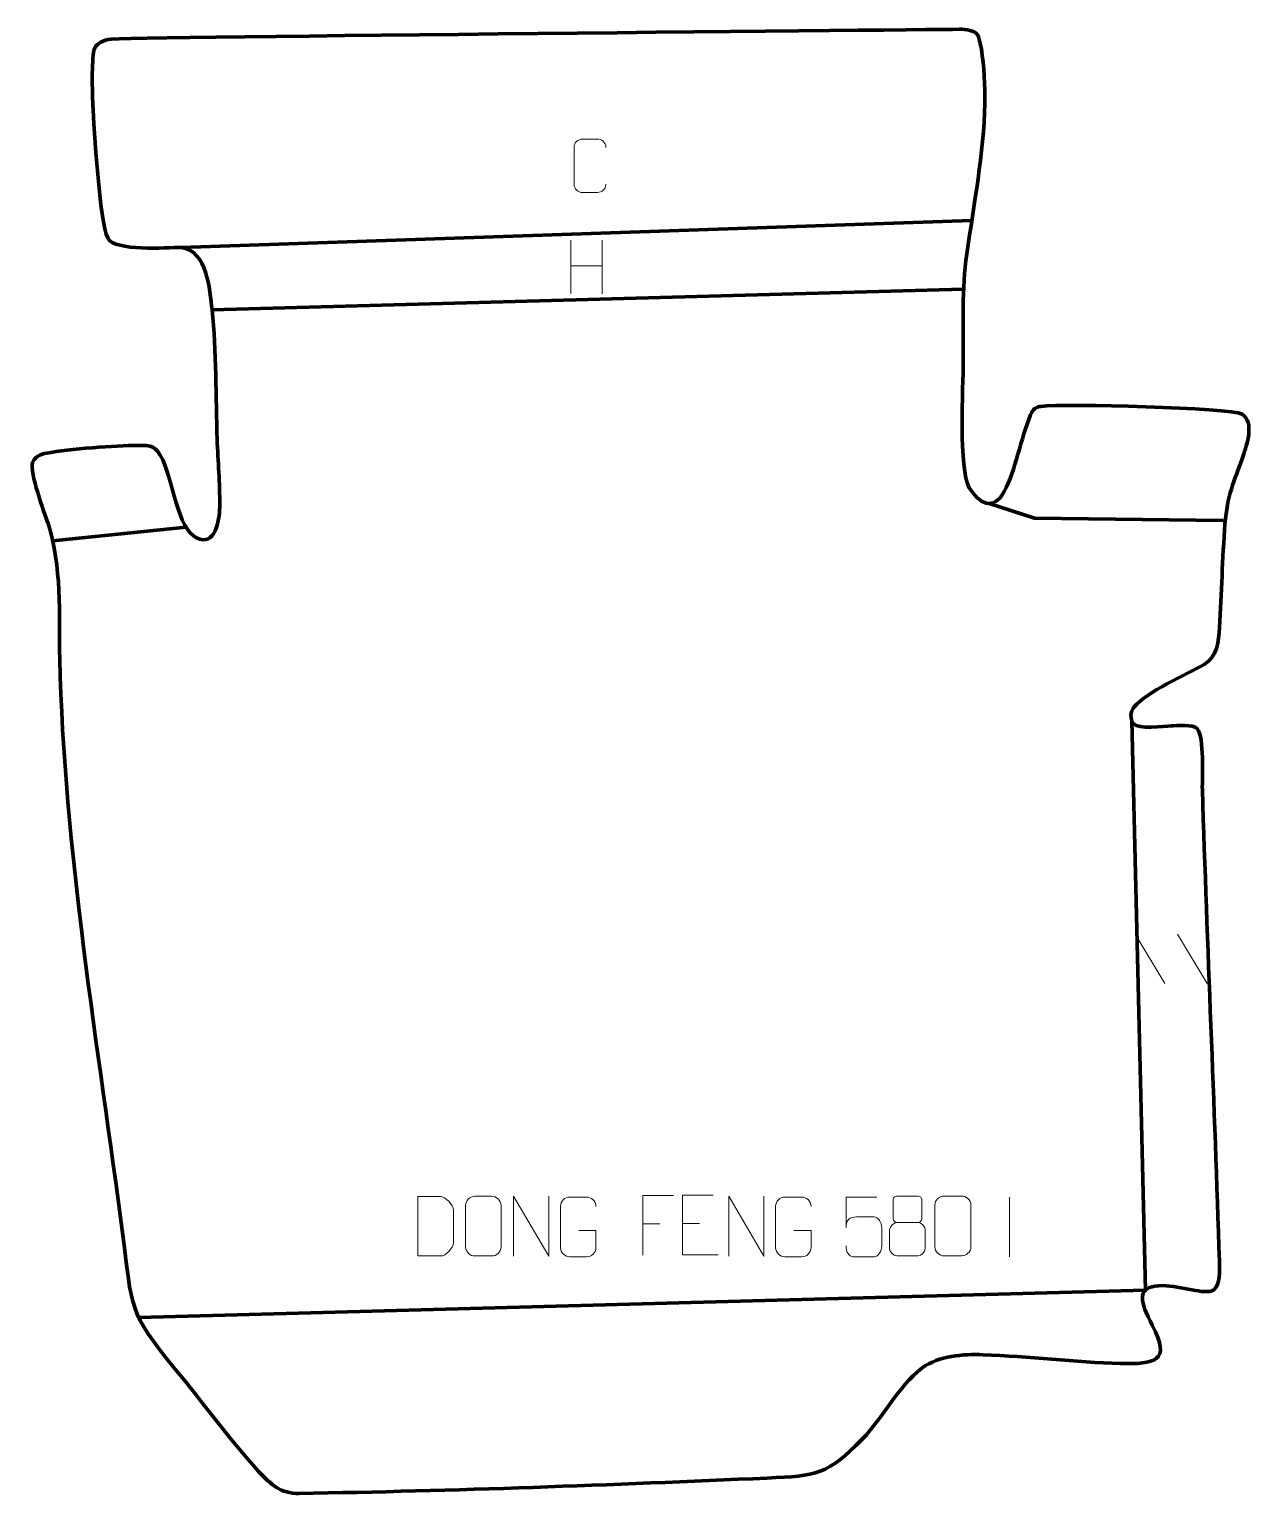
# Model space of a CAD drawing. Header units: millimetres. Extents: x -240 to 273, y -306 to 306.
import ezdxf

# ---------------------------------------------------------------- set-up
doc = ezdxf.new("R2010")
doc.units = ezdxf.units.MM
doc.header["$MEASUREMENT"] = 0
doc.layers.add('layer 2', color=7, linetype='Continuous')
doc.layers.add('layer 3', color=7, linetype='Continuous')

msp = doc.modelspace()

# ---------------------------------------------------------------- linework, layer by layer
at = {"layer": 'layer 2', "color": 140, "lineweight": 158}
for points in [[(154.2407, 226.3252), (154.2407, 226.3252), (-176.4561, 215.0409), (-176.4561, 215.0409)], [(150.8462, 197.6243), (150.8462, 197.6243), (-163.5545, 189.0287), (-163.5545, 189.0287)], [(-174.3808, 98.0129), (-174.3808, 98.0129), (-230.1895, 92.325), (-230.1895, 92.325)]]:
    msp.add_open_spline(points, degree=3, dxfattribs=at)
for points in [[(259.4761, 100.8223), (259.4761, 100.8223), (180.5208, 101.8876), (180.5208, 101.8876), (180.5208, 101.8876), (180.5208, 101.8876), (161.4767, 108.0284), (161.4767, 108.0284)], [(-194.2366, -232.4328), (-194.2366, -232.4328), (226.8543, -220.9953), (226.8543, -220.9953), (226.8543, -220.9953), (226.8543, -220.9953), (221.2644, 17.0362), (221.2644, 17.0362)]]:
    msp.add_open_spline(points, degree=3, knots=[0, 0, 0, 0, 0.33333333, 0.33333333, 0.33333333, 0.33333333, 1, 1, 1, 1], dxfattribs=at)
at = {"layer": 'layer 3', "color": 242, "lineweight": 158}
msp.add_open_spline([(150.0957, 306.282), (156.7427, 305.5652), (157.027, 305.2247), (158.2511, 297.9501), (158.2511, 297.9501), (159.4013, 291.1145), (159.8531, 282.2646), (159.7226, 275.287), (159.7226, 275.287), (159.1979, 254.2294), (155.1713, 233.1663), (152.145, 212.3501), (152.145, 212.3501), (150.0516, 197.7056), (150.699, 182.2029), (150.6995, 167.3563), (150.6995, 167.3563), (150.5981, 156.8321), (148.7023, 122.1055), (153.2237, 114.5685), (153.2237, 114.5685), (157.1257, 108.0639), (163.3138, 104.5725), (167.8237, 112.9934), (167.8237, 112.9934), (172.5436, 121.8064), (174.7841, 135.1944), (178.7987, 145.015), (178.7987, 145.015), (179.8471, 147.5796), (181.1887, 148.3556), (183.1671, 148.6105), (183.1671, 148.6105), (192.7587, 149.8466), (262.5272, 147.9413), (267.3462, 145.3778), (267.3462, 145.3778), (272.6089, 141.8514), (269.3569, 132.6413), (267.7361, 127.8517), (267.7361, 127.8517), (263.9107, 116.9217), (261.0834, 111.3472), (260.1694, 99.4221), (260.1694, 99.4221), (259.0851, 84.8763), (258.7183, 70.5912), (257.8946, 56.1007), (257.8946, 56.1007), (257.5642, 50.2893), (256.8451, 43.8885), (251.5122, 40.6654), (251.5122, 40.6654), (243.8479, 36.4318), (227.3465, 29.189), (222.2003, 22.9323), (222.2003, 22.9323), (220.4885, 20.8511), (220.3424, 17.9396), (221.9628, 15.8531), (221.9628, 15.8531), (223.7854, 13.5067), (234.7605, 14.7983), (237.6178, 14.946), (237.6178, 14.946), (240.0063, 15.0694), (246.7334, 15.7398), (248.5652, 13.8227), (248.5652, 13.8227), (251.567, 10.0081), (250.5908, -6.1838), (250.6962, -11.5979), (250.6962, -11.5979), (252.7842, -77.4017), (255.7714, -143.2056), (257.822, -209.0419), (257.822, -209.0419), (257.929, -212.4771), (258.5094, -220.905), (253.8093, -221.5283), (253.8093, -221.5283), (248.3231, -222.256), (238.8299, -218.1032), (230.9411, -219.2924), (230.9411, -219.2924), (223.612, -220.3976), (224.4914, -225.7926), (229.7501, -235.6655), (229.7501, -235.6655), (237.8527, -250.8778), (230.7184, -251.9701), (216.4493, -251.6326), (216.4493, -251.6326), (197.3697, -251.1814), (178.0971, -248.6666), (158.9308, -247.9588), (158.9308, -247.9588), (150.5749, -247.6504), (140.5198, -248.4362), (133.5269, -253.4014), (133.5269, -253.4014), (123.0028, -261.7219), (117.7989, -273.5803), (108.4311, -283.2561), (108.4311, -283.2561), (93.7957, -298.2994), (89.53, -298.6509), (68.6937, -299.5571), (68.6937, -299.5571), (4.1232, -302.3651), (-62.7068, -304.9741), (-127.1082, -305.9796), (-127.1082, -305.9796), (-134.9355, -306.1018), (-138.9381, -302.2285), (-144.0988, -296.7489), (-144.0988, -296.7489), (-156.3522, -283.2939), (-167.3748, -267.9632), (-179.0761, -253.8481), (-179.0761, -253.8481), (-198.933, -229.8427), (-196.8874, -228.3385), (-200.8588, -197.9821), (-200.8588, -197.9821), (-211.1717, -119.6952), (-225.5355, -35.6545), (-227.2652, 43.0734), (-227.2652, 43.0734), (-227.6104, 61.6135), (-226.3222, 81.8015), (-232.1762, 99.5775), (-232.1762, 99.5775), (-233.7318, 104.301), (-240.016, 120.9456), (-238.6107, 125.1101), (-238.6107, 125.1101), (-237.8123, 127.4763), (-235.4681, 128.5513), (-232.7126, 129.0622), (-232.7126, 129.0622), (-223.6424, 130.744), (-203.398, 132.2105), (-194.8853, 132.2993), (-194.8853, 132.2993), (-188.7621, 132.3165), (-187.1227, 132.1465), (-184.1929, 126.2136), (-184.1929, 126.2136), (-179.9829, 117.6884), (-178.0051, 97.5633), (-170.0808, 93.608), (-170.0808, 93.608), (-170.0808, 93.608), (-168.6483, 93.054), (-168.6483, 93.054), (-168.6483, 93.054), (-161.3764, 91.0483), (-160.4006, 102.6715), (-160.3281, 107.3164), (-160.3281, 107.3164), (-160.25, 116.1437), (-161.1292, 125.7498), (-161.4283, 134.7262), (-161.4283, 134.7262), (-161.9872, 152.2649), (-161.7049, 171.7562), (-163.5545, 189.0287), (-163.5545, 189.0287), (-164.4525, 197.4555), (-165.6236, 213.7309), (-176.4561, 215.0409), (-176.4561, 215.0409), (-182.5341, 215.0847), (-204.2934, 213.1981), (-207.2244, 219.0174), (-207.2244, 219.0174), (-210.4609, 225.4433), (-213.032, 265.1365), (-213.4204, 274.6779), (-213.4204, 274.6779), (-213.6385, 280.7043), (-214.0573, 292.0314), (-212.8785, 297.8301), (-212.8785, 297.8301), (-212.4373, 299.8042), (-210.1238, 301.1405), (-207.001, 302.057), (-207.001, 302.057), (-203.8782, 302.9735), (150.0957, 306.282), (150.0957, 306.282)], degree=3, knots=[0, 0, 0, 0, 0.02040816, 0.02040816, 0.02040816, 0.02040816, 0.04081633, 0.04081633, 0.04081633, 0.04081633, 0.06122449, 0.06122449, 0.06122449, 0.06122449, 0.08163265, 0.08163265, 0.08163265, 0.08163265, 0.10204082, 0.10204082, 0.10204082, 0.10204082, 0.12244898, 0.12244898, 0.12244898, 0.12244898, 0.14285714, 0.14285714, 0.14285714, 0.14285714, 0.16326531, 0.16326531, 0.16326531, 0.16326531, 0.18367347, 0.18367347, 0.18367347, 0.18367347, 0.20408163, 0.20408163, 0.20408163, 0.20408163, 0.2244898, 0.2244898, 0.2244898, 0.2244898, 0.24489796, 0.24489796, 0.24489796, 0.24489796, 0.26530612, 0.26530612, 0.26530612, 0.26530612, 0.28571429, 0.28571429, 0.28571429, 0.28571429, 0.30612245, 0.30612245, 0.30612245, 0.30612245, 0.32653061, 0.32653061, 0.32653061, 0.32653061, 0.34693878, 0.34693878, 0.34693878, 0.34693878, 0.36734694, 0.36734694, 0.36734694, 0.36734694, 0.3877551, 0.3877551, 0.3877551, 0.3877551, 0.40816327, 0.40816327, 0.40816327, 0.40816327, 0.42857143, 0.42857143, 0.42857143, 0.42857143, 0.44897959, 0.44897959, 0.44897959, 0.44897959, 0.46938776, 0.46938776, 0.46938776, 0.46938776, 0.48979592, 0.48979592, 0.48979592, 0.48979592, 0.51020408, 0.51020408, 0.51020408, 0.51020408, 0.53061224, 0.53061224, 0.53061224, 0.53061224, 0.55102041, 0.55102041, 0.55102041, 0.55102041, 0.57142857, 0.57142857, 0.57142857, 0.57142857, 0.59183673, 0.59183673, 0.59183673, 0.59183673, 0.6122449, 0.6122449, 0.6122449, 0.6122449, 0.63265306, 0.63265306, 0.63265306, 0.63265306, 0.65306122, 0.65306122, 0.65306122, 0.65306122, 0.67346939, 0.67346939, 0.67346939, 0.67346939, 0.69387755, 0.69387755, 0.69387755, 0.69387755, 0.71428571, 0.71428571, 0.71428571, 0.71428571, 0.73469388, 0.73469388, 0.73469388, 0.73469388, 0.75510204, 0.75510204, 0.75510204, 0.75510204, 0.7755102, 0.7755102, 0.7755102, 0.7755102, 0.79591837, 0.79591837, 0.79591837, 0.79591837, 0.81632653, 0.81632653, 0.81632653, 0.81632653, 0.83673469, 0.83673469, 0.83673469, 0.83673469, 0.85714286, 0.85714286, 0.85714286, 0.85714286, 0.87755102, 0.87755102, 0.87755102, 0.87755102, 0.89795918, 0.89795918, 0.89795918, 0.89795918, 0.91836735, 0.91836735, 0.91836735, 0.91836735, 0.93877551, 0.93877551, 0.93877551, 0.93877551, 0.95918367, 0.95918367, 0.95918367, 0.95918367, 1, 1, 1, 1], dxfattribs=at)
at = {"layer": 'layer 3', "color": 250, "lineweight": 9}
for points, knots in [([(1.1866, 241.4534), (1.0614, 239.3724), (-0.4408, 238.0472), (-2.3645, 238.0375), (-2.3645, 238.0375), (-4.4531, 238.0378), (-6.5417, 238.0378), (-8.63, 238.0375), (-8.63, 238.0375), (-10.3542, 237.9431), (-12.1206, 239.631), (-12.1106, 241.4378), (-12.1106, 241.4378), (-12.1102, 246.606), (-12.1102, 251.7737), (-12.1106, 256.9411), (-12.1106, 256.9411), (-12.1068, 258.8562), (-10.5423, 260.3961), (-8.6144, 260.384), (-8.6144, 260.384), (-6.5314, 260.384), (-4.4479, 260.384), (-2.3645, 260.384), (-2.3645, 260.384), (-0.621, 260.4158), (1.1627, 259.0799), (1.1866, 256.8965)], [0, 0, 0, 0, 0.125, 0.125, 0.125, 0.125, 0.25, 0.25, 0.25, 0.25, 0.375, 0.375, 0.375, 0.375, 0.5, 0.5, 0.5, 0.5, 0.625, 0.625, 0.625, 0.625, 0.75, 0.75, 0.75, 0.75, 1, 1, 1, 1]), ([(-77.4561, -206.671), (-75.1243, -206.6706), (-70.1741, -206.6946), (-67.8426, -206.6949), (-67.8426, -206.6949), (-65.9176, -206.8003), (-62.599, -203.2587), (-62.6102, -201.2414), (-62.6102, -201.2414), (-62.6106, -195.4713), (-62.6106, -193.3016), (-62.6102, -187.5323), (-62.6102, -187.5323), (-62.6145, -185.3942), (-65.989, -181.7341), (-68.1414, -181.7476), (-68.1414, -181.7476), (-70.4671, -181.7476), (-75.1914, -181.7476), (-77.5175, -181.7476), (-77.5175, -181.7476), (-77.5171, -187.4945), (-77.4558, -200.9237), (-77.4561, -206.671)], [0, 0, 0, 0, 0.14285714, 0.14285714, 0.14285714, 0.14285714, 0.28571429, 0.28571429, 0.28571429, 0.28571429, 0.42857143, 0.42857143, 0.42857143, 0.42857143, 0.57142857, 0.57142857, 0.57142857, 0.57142857, 0.71428571, 0.71428571, 0.71428571, 0.71428571, 1, 1, 1, 1]), ([(-53.5834, -181.7459), (-51.2577, -181.7459), (-48.9316, -181.7459), (-46.6055, -181.7459), (-46.6055, -181.7459), (-44.6589, -181.7103), (-42.6675, -183.2019), (-42.6408, -185.6395), (-42.6408, -185.6395), (-42.6412, -191.3864), (-42.6412, -197.1337), (-42.6408, -202.8814), (-42.6408, -202.8814), (-42.7806, -205.2048), (-44.4578, -206.6844), (-46.6055, -206.6952), (-46.6055, -206.6952), (-48.9374, -206.6948), (-51.2693, -206.6948), (-53.6008, -206.6952), (-53.6008, -206.6952), (-55.5258, -206.8006), (-57.4979, -204.9161), (-57.4867, -202.8988), (-57.4867, -202.8988), (-57.4864, -197.1287), (-57.4864, -191.359), (-57.4867, -185.5897), (-57.4867, -185.5897), (-57.4825, -183.4516), (-55.7358, -181.7324), (-53.5834, -181.7459)], [0, 0, 0, 0, 0.11111111, 0.11111111, 0.11111111, 0.11111111, 0.22222222, 0.22222222, 0.22222222, 0.22222222, 0.33333333, 0.33333333, 0.33333333, 0.33333333, 0.44444444, 0.44444444, 0.44444444, 0.44444444, 0.55555556, 0.55555556, 0.55555556, 0.55555556, 0.66666667, 0.66666667, 0.66666667, 0.66666667, 0.77777778, 0.77777778, 0.77777778, 0.77777778, 1, 1, 1, 1]), ([(-37.3912, -206.6991), (-37.3912, -206.6991), (-37.3912, -181.7456), (-37.3912, -181.7456), (-37.3912, -181.7456), (-37.3912, -181.7456), (-22.7364, -206.6991), (-22.7364, -206.6991), (-22.7364, -206.6991), (-22.7364, -206.6991), (-22.7364, -181.7456), (-22.7364, -181.7456)], [0, 0, 0, 0, 0.25, 0.25, 0.25, 0.25, 0.5, 0.5, 0.5, 0.5, 1, 1, 1, 1]), ([(-10.1279, -196.0417), (-10.1279, -196.0417), (-2.9598, -196.0417), (-2.9598, -196.0417), (-2.9598, -196.0417), (-2.9598, -196.0417), (-2.9598, -203.2098), (-2.9598, -203.2098), (-2.9598, -203.2098), (-3.0995, -205.5332), (-4.7767, -207.0128), (-6.9245, -207.0236), (-6.9245, -207.0236), (-9.2563, -207.0232), (-11.5883, -207.0232), (-13.9198, -207.0236), (-13.9198, -207.0236), (-15.8447, -207.129), (-17.8169, -205.2445), (-17.8057, -203.2272), (-17.8057, -203.2272), (-17.8053, -197.4571), (-17.8053, -191.6874), (-17.8057, -185.9181), (-17.8057, -185.9181), (-17.8015, -183.78), (-16.0547, -182.0608), (-13.9024, -182.0742), (-13.9024, -182.0742), (-11.5767, -182.0742), (-9.2506, -182.0742), (-6.9245, -182.0742), (-6.9245, -182.0742), (-4.9778, -182.0388), (-2.9864, -183.5303), (-2.9598, -185.968)], [0, 0, 0, 0, 0.1, 0.1, 0.1, 0.1, 0.2, 0.2, 0.2, 0.2, 0.3, 0.3, 0.3, 0.3, 0.4, 0.4, 0.4, 0.4, 0.5, 0.5, 0.5, 0.5, 0.6, 0.6, 0.6, 0.6, 0.7, 0.7, 0.7, 0.7, 0.8, 0.8, 0.8, 0.8, 1, 1, 1, 1]), ([(29.5074, -181.401), (29.5074, -181.401), (16.6334, -181.401), (16.6334, -181.401), (16.6334, -181.401), (16.6334, -181.401), (16.6334, -206.3546), (16.6334, -206.3546)], [0, 0, 0, 0, 0.33333333, 0.33333333, 0.33333333, 0.33333333, 1, 1, 1, 1]), ([(46.1046, -181.2951), (46.1046, -181.2951), (33.2307, -181.2951), (33.2307, -181.2951), (33.2307, -181.2951), (33.2307, -181.2951), (33.2307, -206.2487), (33.2307, -206.2487), (33.2307, -206.2487), (33.2307, -206.2487), (48.0965, -206.2487), (48.0965, -206.2487)], [0, 0, 0, 0, 0.25, 0.25, 0.25, 0.25, 0.5, 0.5, 0.5, 0.5, 1, 1, 1, 1]), ([(52.6088, -206.6991), (52.6088, -206.6991), (52.6088, -181.7456), (52.6088, -181.7456), (52.6088, -181.7456), (52.6088, -181.7456), (67.2636, -206.6991), (67.2636, -206.6991), (67.2636, -206.6991), (67.2636, -206.6991), (67.2636, -181.7456), (67.2636, -181.7456)], [0, 0, 0, 0, 0.25, 0.25, 0.25, 0.25, 0.5, 0.5, 0.5, 0.5, 1, 1, 1, 1]), ([(79.8721, -196.0417), (79.8721, -196.0417), (87.0402, -196.0417), (87.0402, -196.0417), (87.0402, -196.0417), (87.0402, -196.0417), (87.0402, -203.2098), (87.0402, -203.2098), (87.0402, -203.2098), (86.9005, -205.5332), (85.2233, -207.0128), (83.0755, -207.0236), (83.0755, -207.0236), (80.7437, -207.0232), (78.4117, -207.0232), (76.0802, -207.0236), (76.0802, -207.0236), (74.1553, -207.129), (72.1831, -205.2445), (72.1943, -203.2272), (72.1943, -203.2272), (72.1947, -197.4571), (72.1947, -191.6874), (72.1943, -185.9181), (72.1943, -185.9181), (72.1985, -183.78), (73.9453, -182.0608), (76.0976, -182.0742), (76.0976, -182.0742), (78.4233, -182.0742), (80.7494, -182.0742), (83.0755, -182.0742), (83.0755, -182.0742), (85.0222, -182.0388), (87.0136, -183.5303), (87.0402, -185.968)], [0, 0, 0, 0, 0.1, 0.1, 0.1, 0.1, 0.2, 0.2, 0.2, 0.2, 0.3, 0.3, 0.3, 0.3, 0.4, 0.4, 0.4, 0.4, 0.5, 0.5, 0.5, 0.5, 0.6, 0.6, 0.6, 0.6, 0.7, 0.7, 0.7, 0.7, 0.8, 0.8, 0.8, 0.8, 1, 1, 1, 1]), ([(114.5046, -182.0961), (114.5046, -182.0961), (101.6362, -182.0961), (101.6362, -182.0961), (101.6362, -182.0961), (101.6365, -186.3267), (101.6365, -190.5576), (101.6362, -194.7888), (101.6362, -194.7888), (101.6359, -191.4787), (103.269, -190.4069), (106.0847, -190.3464), (106.0847, -190.3464), (108.5274, -190.3461), (110.9701, -190.3461), (113.4125, -190.3464), (113.4125, -190.3464), (115.0644, -190.3396), (116.5413, -192.7201), (116.5698, -194.7888), (116.5698, -194.7888), (116.5695, -197.3761), (116.5695, -199.9637), (116.5698, -202.5514), (116.5698, -202.5514), (116.616, -204.5108), (115.1147, -206.9471), (113.4866, -207.0056), (113.4866, -207.0056), (111.5276, -207.0053), (106.6263, -207.0053), (104.6667, -207.0056), (104.6667, -207.0056), (102.8188, -207.0144), (101.7103, -205.0496), (101.6894, -202.4985)], [0, 0, 0, 0, 0.1, 0.1, 0.1, 0.1, 0.2, 0.2, 0.2, 0.2, 0.3, 0.3, 0.3, 0.3, 0.4, 0.4, 0.4, 0.4, 0.5, 0.5, 0.5, 0.5, 0.6, 0.6, 0.6, 0.6, 0.7, 0.7, 0.7, 0.7, 0.8, 0.8, 0.8, 0.8, 1, 1, 1, 1]), ([(121.3457, -183.1166), (121.3457, -185.3296), (121.3457, -189.0119), (121.3457, -191.2252), (121.3457, -191.2252), (121.3607, -191.7326), (122.1691, -192.664), (122.8702, -192.6628), (122.8702, -192.6628), (125.8439, -192.6626), (128.8179, -192.7475), (131.7923, -192.7478), (131.7923, -192.7478), (132.5904, -192.7436), (133.3121, -191.9533), (133.3094, -191.2326), (133.3094, -191.2326), (133.3091, -189.0166), (133.3091, -185.3319), (133.3094, -183.1166), (133.3094, -183.1166), (133.2909, -182.4058), (132.6787, -181.6454), (131.8437, -181.6528), (131.8437, -181.6528), (128.8226, -181.6531), (125.8018, -181.6531), (122.7813, -181.6528), (122.7813, -181.6528), (122.1541, -181.6452), (121.3289, -182.3562), (121.3457, -183.1166)], [0, 0, 0, 0, 0.11111111, 0.11111111, 0.11111111, 0.11111111, 0.22222222, 0.22222222, 0.22222222, 0.22222222, 0.33333333, 0.33333333, 0.33333333, 0.33333333, 0.44444444, 0.44444444, 0.44444444, 0.44444444, 0.55555556, 0.55555556, 0.55555556, 0.55555556, 0.66666667, 0.66666667, 0.66666667, 0.66666667, 0.77777778, 0.77777778, 0.77777778, 0.77777778, 1, 1, 1, 1]), ([(142.7715, -181.6282), (145.1407, -181.6282), (147.5103, -181.6282), (149.8799, -181.6282), (149.8799, -181.6282), (151.8629, -181.5926), (153.8916, -183.0869), (153.9187, -185.529), (153.9187, -185.529), (153.9183, -191.2864), (153.9183, -197.0442), (153.9187, -202.8024), (153.9187, -202.8024), (153.7764, -205.13), (152.0678, -206.6123), (149.8799, -206.6231), (149.8799, -206.6231), (147.5044, -206.6227), (145.1289, -206.6227), (142.7538, -206.6231), (142.7538, -206.6231), (140.7928, -206.7287), (138.7837, -204.8408), (138.7952, -202.8198), (138.7952, -202.8198), (138.7955, -197.0392), (138.7955, -191.2589), (138.7952, -185.4791), (138.7952, -185.4791), (138.7995, -183.3371), (140.5788, -181.6146), (142.7715, -181.6282)], [0, 0, 0, 0, 0.11111111, 0.11111111, 0.11111111, 0.11111111, 0.22222222, 0.22222222, 0.22222222, 0.22222222, 0.33333333, 0.33333333, 0.33333333, 0.33333333, 0.44444444, 0.44444444, 0.44444444, 0.44444444, 0.55555556, 0.55555556, 0.55555556, 0.55555556, 0.66666667, 0.66666667, 0.66666667, 0.66666667, 0.77777778, 0.77777778, 0.77777778, 0.77777778, 1, 1, 1, 1]), ([(119.885, -195.6348), (119.885, -198.8056), (119.885, -200.5077), (119.885, -203.6791), (119.885, -203.6791), (119.8765, -204.901), (121.5766, -206.5937), (122.8308, -206.6022), (122.8308, -206.6022), (125.8177, -206.6019), (128.805, -206.6019), (131.7923, -206.6022), (131.7923, -206.6022), (133.1173, -206.5905), (134.7398, -204.9689), (134.7286, -203.6697), (134.7286, -203.6697), (134.7283, -200.5015), (134.7283, -198.8027), (134.7286, -195.6348), (134.7286, -195.6348), (134.6589, -194.2544), (133.0791, -192.6758), (131.772, -192.6819), (131.772, -192.6819), (128.7915, -192.6822), (125.811, -192.6822), (122.8308, -192.6819), (122.8308, -192.6819), (121.7499, -192.6755), (119.9012, -194.2544), (119.885, -195.6348)], [0, 0, 0, 0, 0.11111111, 0.11111111, 0.11111111, 0.11111111, 0.22222222, 0.22222222, 0.22222222, 0.22222222, 0.33333333, 0.33333333, 0.33333333, 0.33333333, 0.44444444, 0.44444444, 0.44444444, 0.44444444, 0.55555556, 0.55555556, 0.55555556, 0.55555556, 0.66666667, 0.66666667, 0.66666667, 0.66666667, 0.77777778, 0.77777778, 0.77777778, 0.77777778, 1, 1, 1, 1])]:
    msp.add_open_spline(points, degree=3, knots=knots, dxfattribs=at)
for points in [[(-13.431, 218.0509), (-13.431, 218.0509), (-13.431, 195.8582), (-13.431, 195.8582)], [(-0.3153, 218.0509), (-0.3153, 218.0509), (-0.3153, 195.7006), (-0.3153, 195.7006)], [(-13.4135, 207.4085), (-13.4135, 207.4085), (-0.3153, 207.4085), (-0.3153, 207.4085)], [(222.601, -72.1307), (222.601, -72.1307), (234.9653, -92.675), (234.9653, -92.675)], [(240.3309, -72.1307), (240.3309, -72.1307), (252.6952, -92.675), (252.6952, -92.675)], [(170.0636, -182.0638), (170.0636, -182.0638), (170.0636, -207.0379), (170.0636, -207.0379)], [(16.6334, -193.2807), (16.6334, -193.2807), (23.8015, -193.2807), (23.8015, -193.2807)], [(33.2307, -193.1748), (33.2307, -193.1748), (40.3988, -193.1748), (40.3988, -193.1748)]]:
    msp.add_open_spline(points, degree=3, dxfattribs=at)

doc.saveas('drawing.dxf')
